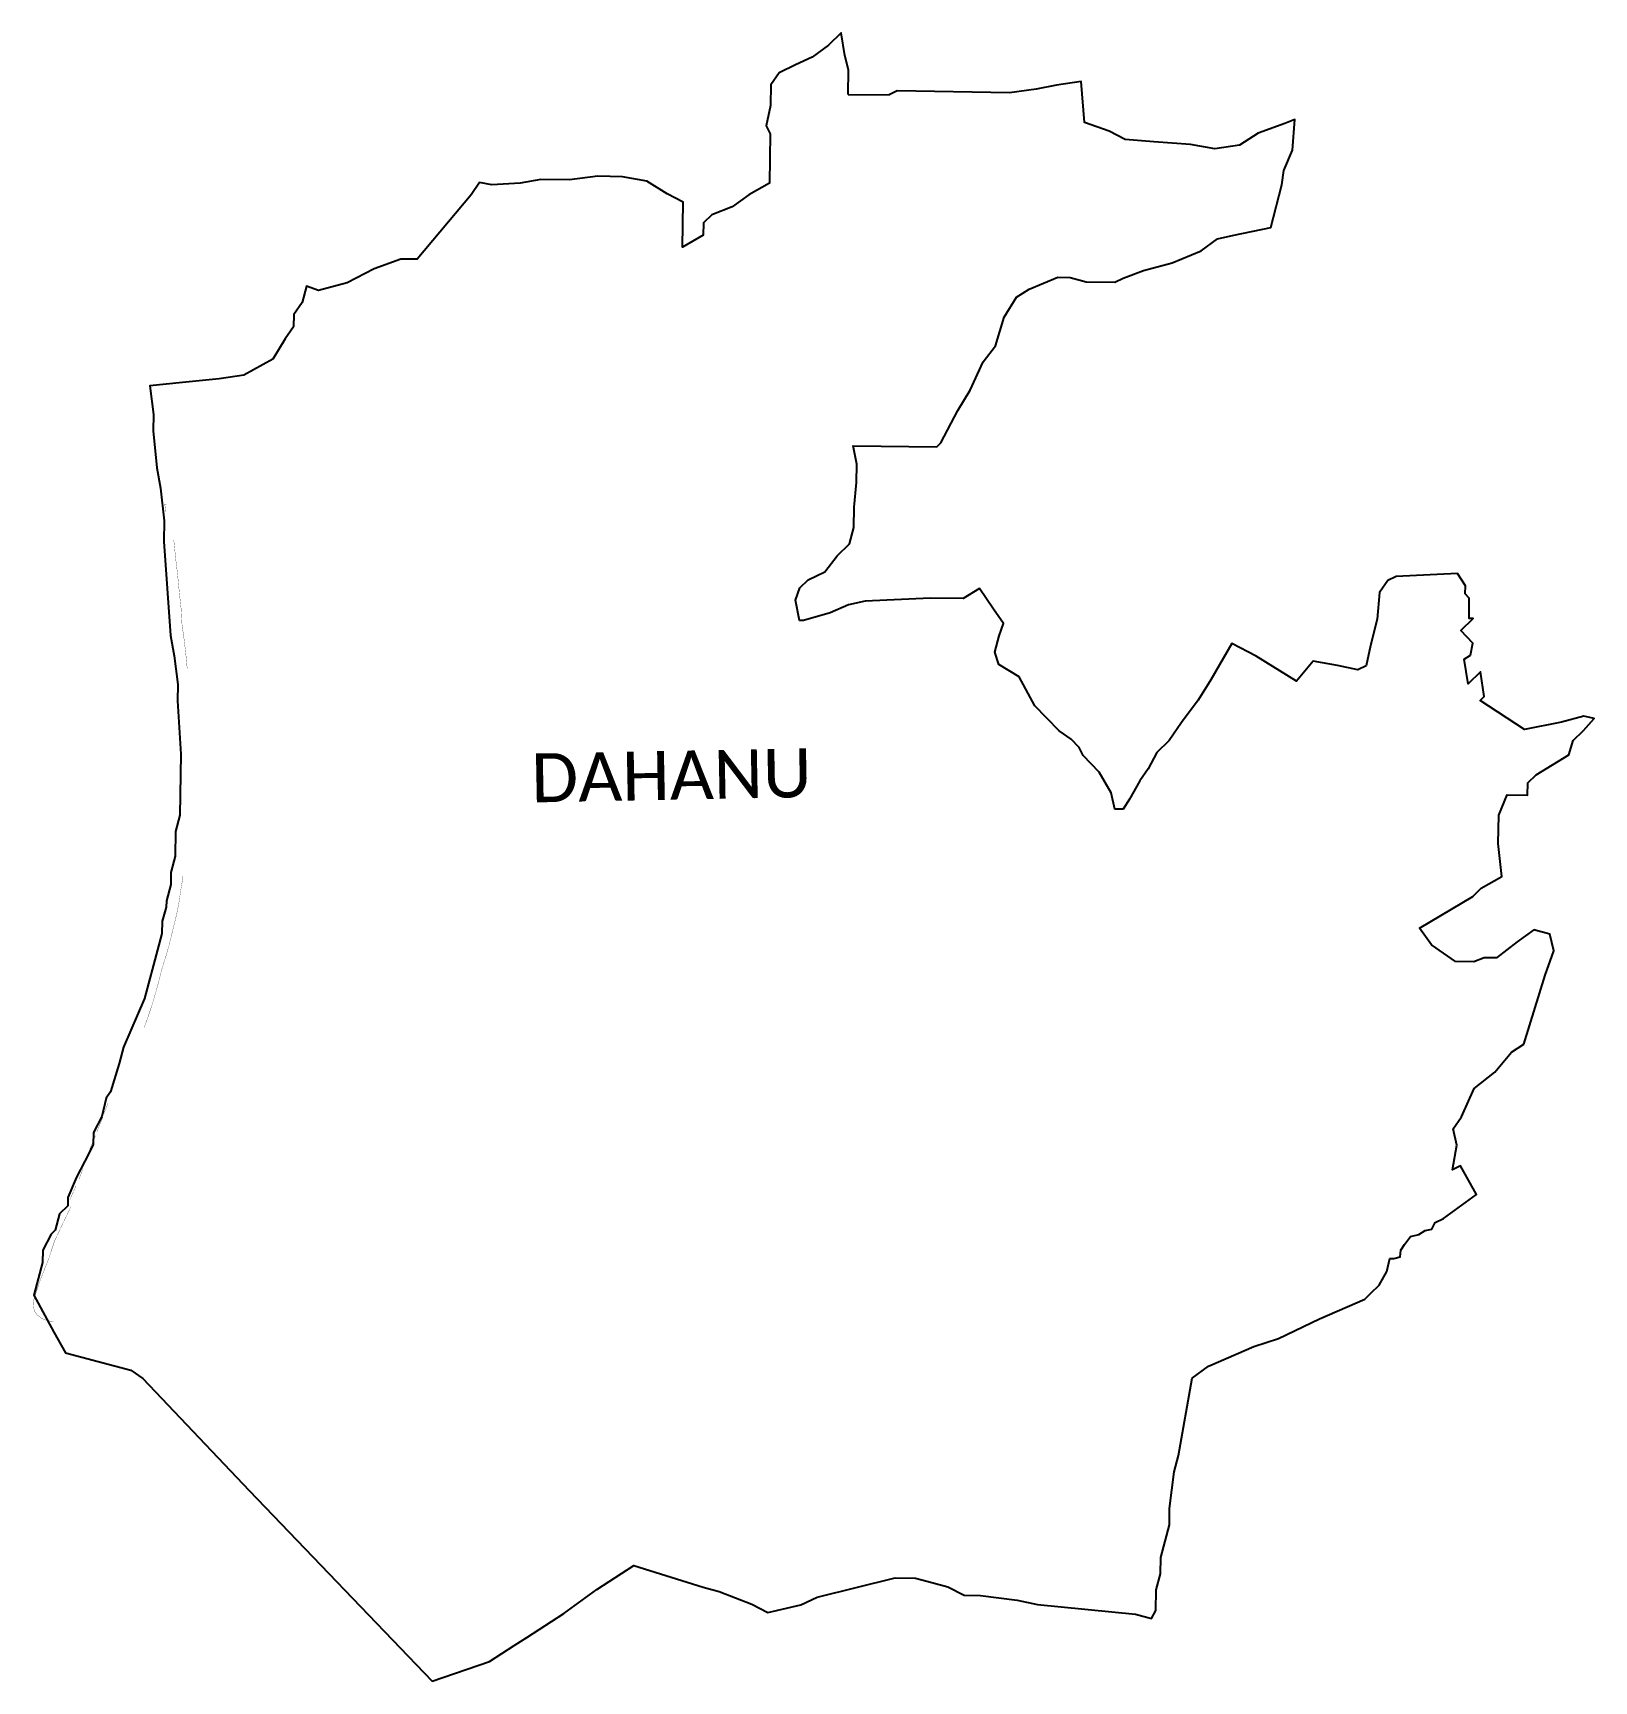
# Model space of a CAD drawing. Header units: metres. Extents: x 261047 to 267165, y 2208696 to 2215152.
import ezdxf

# ---------------------------------------------------------------- set-up
doc = ezdxf.new("R2010")
doc.units = ezdxf.units.M
for name, color, linetype in [('SEAWALL', 170, 'Continuous'), ('village', 3, 'Continuous'), ('VILLAGE NAME', 250, 'Continuous')]:
    doc.layers.add(name, color=color, linetype=linetype)
doc.styles.get("Standard").update_dxf_attribs({"font": 'simplex.shx'})

msp = doc.modelspace()

# ---------------------------------------------------------------- linework, layer by layer
at = {"color": 3, "flags": 128}
msp.add_lwpolyline([(264242.3, 2214911.1), (264402.3, 2214908.6)], dxfattribs=at)
at = {"layer": 'SEAWALL', "color": 30, "const_width": 1, "flags": 128}
for points in [[(261567.3, 2213275.5), (261563.8, 2213306.7), (261570.6, 2213305.4)], [(261599.3, 2213164.7), (261607, 2213089.1), (261614, 2213031.5), (261621.4, 2212954.9), (261627.8, 2212896.9), (261631.4, 2212834.6), (261639.8, 2212775.1), (261647.4, 2212709.8), (261651.7, 2212662.4)], [(261635.2, 2211848.9), (261634.3, 2211840.6), (261626.1, 2211792.2), (261619.5, 2211745.6), (261609.9, 2211697.4), (261581.8, 2211582.6), (261569.1, 2211537.8), (261552.7, 2211485.9), (261538.9, 2211430.7), (261518.6, 2211359.5), (261501, 2211305.7), (261483.5, 2211256.2)], [(261341.4, 2210959.5), (261325, 2210918.4)], [(261321.3, 2210905), (261297.7, 2210847.8)], [(261292.6, 2210833.9), (261269.2, 2210777.3)], [(261265.2, 2210765.7), (261242.9, 2210709.4)], [(261241.8, 2210699.9), (261228, 2210662.4)], [(261215.5, 2210634.7), (261191.9, 2210582.1)], [(261195.8, 2210554.3), (261132.1, 2210420.4), (261108.4, 2210349), (261073.7, 2210261.5), (261053.9, 2210201.1), (261047.8, 2210178.1), (261049.3, 2210159.4), (261053.9, 2210144.3), (261062.9, 2210131.7), (261080.8, 2210117.1), (261096.5, 2210110.6), (261111.9, 2210106.6), (261130, 2210105)]]:
    msp.add_lwpolyline(points, dxfattribs=at)
at = {"layer": 'village', "color": 3}
msp.add_lwpolyline([(264242.3, 2214911.1), (264243.8, 2215007.1), (264228.7, 2215063.3), (264214, 2215151.5), (264165.3, 2215104.3), (264100.6, 2215057.3), (264036.1, 2215026.2), (263971.6, 2214995.2), (263938.9, 2214947.7), (263937.7, 2214867.7), (263920.5, 2214788), (263936, 2214755.8), (263933, 2214563.8), (263852.3, 2214517.1), (263787.6, 2214470.1), (263707.2, 2214439.3), (263674.7, 2214407.8), (263673.9, 2214359.8), (263593.2, 2214313), (263595.9, 2214489), (263532.4, 2214522), (263453.2, 2214571.2), (263357.5, 2214588.6), (263261.5, 2214590.1), (263149.3, 2214575.8), (263037.3, 2214577.5), (262957.1, 2214562.8), (262845, 2214556.5), (262797.2, 2214565.2), (262764.4, 2214517.7), (262552.6, 2214264.9), (262488.6, 2214265.9), (262384, 2214227.5), (262279.2, 2214173.1), (262166.8, 2214142.8), (262119, 2214159.6), (262102, 2214095.8), (262069.3, 2214048.4), (262068.6, 2214000.4), (262035.9, 2213952.9), (261986.7, 2213873.6), (261873.7, 2213811.3), (261777.5, 2213796.8), (261633.3, 2213783), (261505.1, 2213769), (261519.4, 2213656.8), (261518.4, 2213592.8), (261532.2, 2213448.6), (261547, 2213368.4), (261561, 2213240.2), (261559.8, 2213160.2), (261586.2, 2212791.8), (261600.9, 2212711.6), (261615.2, 2212599.4), (261614.3, 2212535.4), (261627.1, 2212327.2), (261623.4, 2212087.3), (261606.5, 2212023.5), (261605, 2211927.6), (261588, 2211863.8), (261587.3, 2211815.8), (261570.3, 2211752.1), (261569.9, 2211728.1), (261553.1, 2211672.4), (261552.4, 2211624.4), (261535.4, 2211560.7), (261484.5, 2211369.5), (261401.5, 2211178.8), (261384.6, 2211115), (261350.9, 2211003.6), (261334.5, 2210979.8), (261317.5, 2210908), (261284.5, 2210844.6), (261283.7, 2210796.6), (261250.8, 2210733.1), (261217.8, 2210669.6), (261184.6, 2210590.1), (261184.1, 2210558.1), (261151.6, 2210526.6), (261134.7, 2210462.9), (261118.4, 2210447.1), (261085.4, 2210383.6), (261084.7, 2210335.6), (261050.8, 2210208.2), (261128.6, 2210063), (261175.3, 2209982.3), (261430.2, 2209914.4), (261477.8, 2209881.7), (261895, 2209443.3), (262611.6, 2208696.4), (262836.7, 2208773), (262933.6, 2208835.5), (262982.1, 2208866.8), (263127.6, 2208960.5), (263257, 2209054.5), (263402.4, 2209148.4), (263673.1, 2209064.2), (263736.8, 2209047.2), (263864, 2208997.3), (263927.6, 2208964.4), (264056, 2208994.4), (264120.5, 2209025.4), (264425.6, 2209100.7), (264505.6, 2209099.5), (264569.3, 2209082.5), (264633, 2209065.5), (264696.5, 2209032.6), (264760.5, 2209031.6), (264904.2, 2209013.4), (264984, 2208996.2), (265367.4, 2208958.3), (265431.1, 2208941.4), (265447.6, 2208973.1), (265448.8, 2209053.1), (265465.8, 2209116.9), (265466.7, 2209180.8), (265500.7, 2209308.3), (265501.7, 2209372.2), (265519.8, 2209516), (265536.8, 2209579.7), (265589.5, 2209882.9), (265654.2, 2209929.9), (265831.3, 2210007.2), (265927.8, 2210037.7), (266089, 2210115.3), (266266.1, 2210192.6), (266290.5, 2210216.2), (266322.9, 2210247.6), (266352.5, 2210300.6), (266364.5, 2210351), (266380.5, 2210350.8), (266404.6, 2210358.4), (266407.1, 2210384.5), (266421.4, 2210406.1), (266445.9, 2210437.8), (266478, 2210445.3), (266502.5, 2210460.5), (266529.7, 2210466.8), (266542.7, 2210492.3), (266574.9, 2210507.8), (266704.3, 2210601.8), (266642, 2210714.8), (266609.8, 2210699.2), (266627.3, 2210795), (266612.3, 2210859.2), (266645, 2210906.7), (266694.7, 2211017.9), (266775.6, 2211080.7), (266840.9, 2211159.7), (266889.3, 2211191), (266973.5, 2211461.6), (267006.9, 2211557.1), (266991.9, 2211621.4), (266928.2, 2211638.3), (266863.4, 2211591.3), (266782.5, 2211528.6), (266734.5, 2211529.3), (266694.3, 2211513.9), (266622.3, 2211515), (266527.3, 2211580.5), (266480.3, 2211645.2), (266690.2, 2211769.9), (266722.7, 2211801.5), (266803.4, 2211848.2), (266789.3, 2211976.4), (266791, 2212088.4), (266824.2, 2212167.9), (266904.2, 2212166.6), (266905, 2212214.6), (266937.4, 2212246.1), (267066.6, 2212324.2), (267083.4, 2212379.9), (267124, 2212419.3), (267164.8, 2212466.6), (267124.9, 2212475.3), (267036.6, 2212452.6), (266892.1, 2212422.8), (266717.9, 2212537.5), (266734.1, 2212553.2), (266719.6, 2212649.4), (266670.9, 2212602.2), (266656.4, 2212698.4), (266680.6, 2212714), (266689.3, 2212761.9), (266642.1, 2212810.6), (266690.8, 2212857.9), (266674.8, 2212858.1), (266676, 2212938.1), (266660.3, 2212954.3), (266660.8, 2212986.3), (266629.5, 2213034.8), (266389.3, 2213022.5), (266357.1, 2213006.9), (266324.4, 2212959.4), (266314.8, 2212855.6), (266289.2, 2212752), (266272, 2212672.3), (266239.7, 2212656.7), (266160, 2212674), (266064.3, 2212691.4), (265999.1, 2212612.4), (265840.6, 2212710.8), (265745.4, 2212760.3), (265663.2, 2212617.6), (265614, 2212538.3), (265548.7, 2212451.3), (265499.6, 2212380.1), (265450.9, 2212332.9), (265417.9, 2212269.3), (265385.2, 2212221.8), (265344.1, 2212150.5), (265319.5, 2212110.8), (265287.5, 2212111.3), (265272.5, 2212175.6), (265225.7, 2212256.3), (265162.7, 2212321.2), (265147.2, 2212353.5), (265115.7, 2212386), (265068.2, 2212418.6), (265021, 2212467.4), (264973.7, 2212516.1), (264911.4, 2212629), (264832.2, 2212678.2), (264816.9, 2212726.5), (264833.9, 2212790.2), (264850.6, 2212838), (264811.5, 2212894.6), (264756.7, 2212975.4), (264692.1, 2212936.4), (264564.2, 2212938.3), (264308, 2212926.2), (264243.8, 2212911.2), (264171.3, 2212880.3), (264066.9, 2212849.9), (264050.9, 2212850.2), (264036.1, 2212930.4), (264052.8, 2212978.1), (264085.3, 2213009.7), (264149.8, 2213040.6), (264198.8, 2213103.9), (264247.5, 2213151.1), (264264.4, 2213214.9), (264265.6, 2213294.8), (264275.1, 2213390.7), (264276.2, 2213462.7), (264261.3, 2213534.9), (264589.2, 2213529.9), (264605.5, 2213545.6), (264671.4, 2213672.6), (264720.6, 2213751.9), (264770.3, 2213863.1), (264819.3, 2213926.4), (264852.9, 2214037.9), (264902.1, 2214117.1), (264950.6, 2214148.3), (265063.3, 2214194.6), (265111.3, 2214193.9), (265175.1, 2214176.9), (265287, 2214175.2), (265319.2, 2214190.7), (265399.7, 2214221.5), (265512.1, 2214251.8), (265624.9, 2214298), (265689.6, 2214345), (265753.8, 2214360), (265898.2, 2214389.9), (265940.8, 2214557.2), (265949.6, 2214613), (265982.9, 2214692.5), (265992.7, 2214812.4), (265952.4, 2214797), (265847.9, 2214758.6), (265775.2, 2214711.7), (265679, 2214697.2), (265583.2, 2214714.6), (265439.4, 2214724.8), (265327.6, 2214734.6), (265264, 2214767.5), (265168.6, 2214801), (265155, 2214961.2), (265058.8, 2214946.6), (264978.6, 2214931.8), (264874.4, 2214917.5), (264434.5, 2214924.2), (264402.3, 2214908.6)], dxfattribs=at)

# ---------------------------------------------------------------- texts
at = {"layer": 'VILLAGE NAME', "insert": (262998.1, 2212329), "char_height": 191.456, "attachment_point": 1, "rotation": 1.10283}
msp.add_mtext_dynamic_manual_height_columns('{\\fCalibri|b0|i0|c0|p34;DAHANU}', width=161.46, gutter_width=957.3, heights=[0], dxfattribs=at)

doc.saveas('drawing.dxf')
